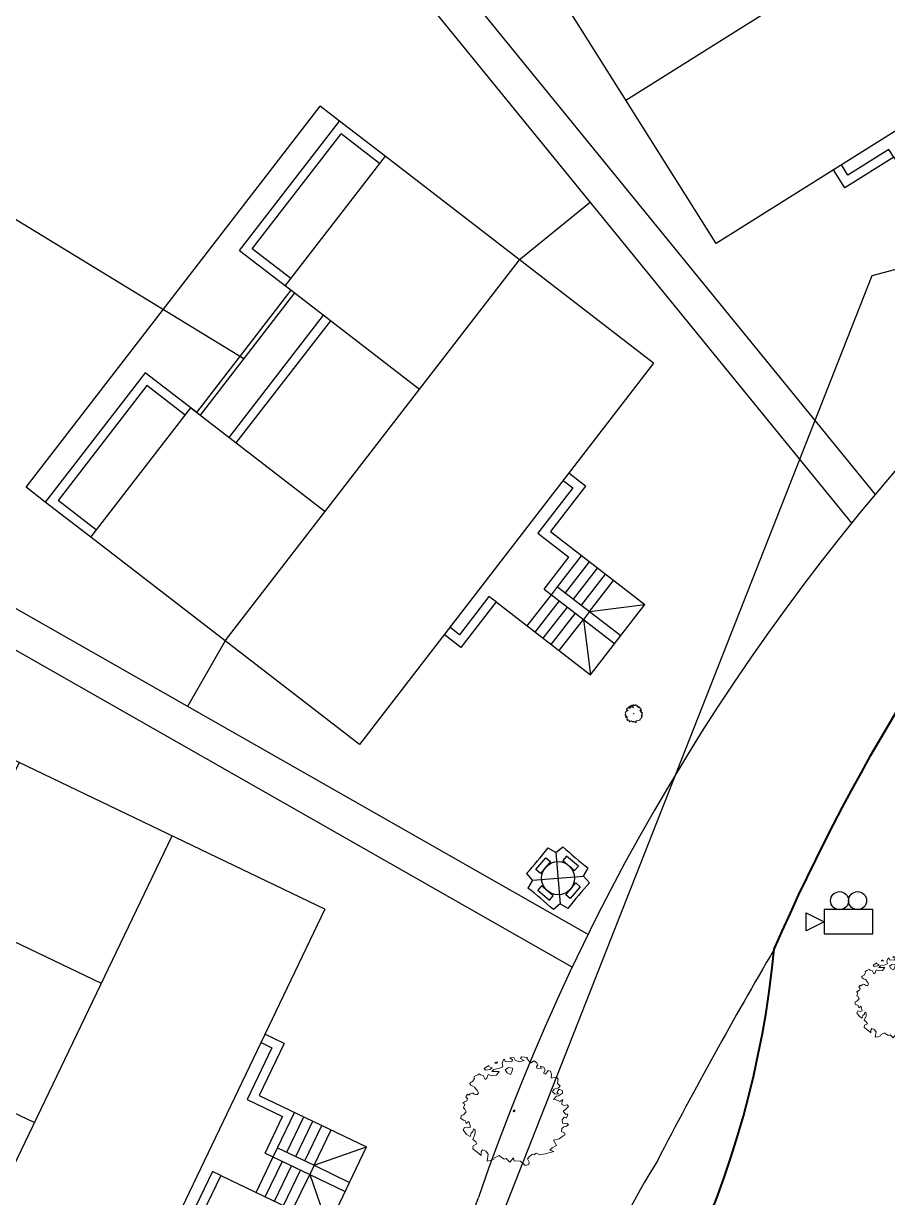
# Model space of a CAD drawing. Extents: x 2080 to 102399, y 2071 to 93424.
# Drawn here: x 84063 to 84919, y 81213 to 82376 of the extents above; entities that cross this region are included whole.
import ezdxf

# ---------------------------------------------------------------- set-up
doc = ezdxf.new("R2010")
doc.units = 0
doc.header["$LTSCALE"] = 20
doc.header["$MEASUREMENT"] = 0
for name, color, linetype, lineweight in [('BUILDING', 4, 'Continuous', 40), ('camera', 11, 'Continuous', 13), ('Mango tree', 96, 'Continuous', 5), ('sappotta', 114, 'Continuous', 5)]:
    doc.layers.add(name, color=color, linetype=linetype, lineweight=lineweight)
for name, color, linetype in [('ELEC', 11, 'Continuous'), ('road', 2, 'Continuous'), ('wall', 13, 'Continuous')]:
    doc.layers.add(name, color=color, linetype=linetype)

# ---------------------------------------------------------------- blocks, each defined once
blk = doc.blocks.new('NEEM')
at = {"layer": 'sappotta', "linetype": 'Continuous'}
for p, q in [((-0.359, 1.043), (-0.396, 1.016)), ((-0.396, 1.016), (-0.345, 1.011)), ((-0.345, 1.011), (-0.34, 1.039)), ((-0.213, 1.092), (-0.242, 1.007)), ((-0.242, 1.007), (-0.23, 0.935)), ((-0.191, 1.099), (-0.213, 1.092)), ((-0.177, 1.048), (-0.191, 1.099)), ((-0.043, 1.039), (-0.177, 1.048)), ((0.003, 1.132), (-0.083, 1.127)), ((-0.083, 1.127), (-0.023, 1.083)), ((-0.023, 1.083), (-0.043, 1.039)), ((0.03, 1.077), (0.003, 1.132)), ((0.114, 1.043), (0.03, 1.077)), ((0.216, 1.072), (0.114, 1.043)), ((0.162, 1.144), (0.142, 1.112)), ((0.142, 1.112), (0.216, 1.072)), ((0.283, 1.13), (0.162, 1.144)), ((0.267, 1.123), (0.283, 1.13)), ((0.351, 1.016), (0.267, 1.123)), ((0.421, 1.063), (0.351, 1.016)), ((0.473, 1.03), (0.421, 1.063)), ((0.472, 0.942), (0.501, 0.982)), ((0.501, 0.982), (0.473, 1.03)), ((-0.783, 0.757), (-0.83, 0.729)), ((-0.749, 0.774), (-0.783, 0.757)), ((-0.717, 0.789), (-0.749, 0.774)), ((-0.689, 0.772), (-0.717, 0.789)), ((-0.638, 0.758), (-0.689, 0.772)), ((-0.598, 0.672), (-0.638, 0.758)), ((-0.517, 0.963), (-0.614, 0.901)), ((-0.614, 0.901), (-0.589, 0.87)), ((-0.589, 0.87), (-0.494, 0.884)), ((-0.533, 0.776), (-0.562, 0.699)), ((-0.452, 0.75), (-0.533, 0.776)), ((-0.521, 0.945), (-0.521, 0.945)), ((-0.449, 0.913), (-0.521, 0.945)), ((-0.494, 0.884), (-0.449, 0.913)), ((-0.415, 0.884), (-0.459, 0.839)), ((-0.459, 0.839), (-0.303, 0.837)), ((-0.361, 0.762), (-0.452, 0.75)), ((-0.32, 0.906), (-0.415, 0.884)), ((-0.303, 0.837), (-0.361, 0.762)), ((-0.23, 0.935), (-0.32, 0.906)), ((-0.108, 0.922), (-0.177, 0.872)), ((-0.177, 0.872), (-0.139, 0.809)), ((-0.139, 0.809), (-0.067, 0.78)), ((-0.027, 0.908), (-0.108, 0.922)), ((-0.067, 0.78), (-0.034, 0.839)), ((-0.034, 0.839), (-0.027, 0.908)), ((0.483, 0.908), (0.472, 0.942)), ((0.581, 0.9), (0.483, 0.908)), ((0.551, 0.95), (0.581, 0.9)), ((0.627, 0.928), (0.551, 0.95)), ((0.616, 0.806), (0.654, 0.87)), ((0.66, 0.788), (0.616, 0.806)), ((0.654, 0.87), (0.627, 0.928)), ((0.715, 0.86), (0.66, 0.788)), ((0.762, 0.844), (0.715, 0.86)), ((0.783, 0.779), (0.762, 0.844)), ((0.776, 0.704), (0.783, 0.779)), ((-0.892, 0.613), (-0.923, 0.594)), ((-0.923, 0.594), (-0.895, 0.555)), ((-0.895, 0.555), (-0.868, 0.54)), ((-0.85, 0.638), (-0.892, 0.613)), ((-0.868, 0.54), (-0.818, 0.517)), ((-0.818, 0.692), (-0.85, 0.638)), ((-0.83, 0.729), (-0.826, 0.714)), ((-0.826, 0.714), (-0.818, 0.692)), ((-0.818, 0.517), (-0.752, 0.44)), ((-0.562, 0.699), (-0.598, 0.672)), ((0.888, 0.723), (0.776, 0.704)), ((0.84, 0.475), (0.934, 0.5)), ((0.924, 0.679), (0.888, 0.723)), ((0.913, 0.591), (0.924, 0.679)), ((0.964, 0.541), (0.913, 0.591)), ((0.934, 0.5), (0.964, 0.541)), ((-0.96, 0.366), (-0.994, 0.31)), ((-0.994, 0.31), (-0.961, 0.275)), ((-0.961, 0.275), (-0.978, 0.229)), ((-0.935, 0.345), (-0.96, 0.366)), ((-0.908, 0.372), (-0.935, 0.345)), ((-0.87, 0.389), (-0.908, 0.372)), ((-0.846, 0.386), (-0.87, 0.389)), ((-0.821, 0.367), (-0.846, 0.386)), ((-0.788, 0.359), (-0.821, 0.367)), ((-0.757, 0.361), (-0.788, 0.359)), ((-0.735, 0.394), (-0.757, 0.361)), ((-0.752, 0.44), (-0.735, 0.394)), ((0.804, 0.415), (0.84, 0.475)), ((0.86, 0.367), (0.804, 0.415)), ((0.829, 0.259), (0.888, 0.326)), ((0.838, 0.262), (0.829, 0.259)), ((0.931, 0.228), (0.838, 0.262)), ((0.933, 0.378), (0.86, 0.367)), ((0.888, 0.326), (0.93, 0.332)), ((0.917, 0.437), (0.904, 0.404)), ((0.904, 0.404), (0.933, 0.378)), ((0.942, 0.471), (0.917, 0.437)), ((0.93, 0.332), (1.018, 0.389)), ((1.014, 0.439), (0.942, 0.471)), ((1.025, 0.259), (0.962, 0.217)), ((0.996, 0.16), (1.025, 0.259)), ((1.018, 0.389), (1.014, 0.439)), ((-1.023, 0.208), (-1.062, 0.182)), ((-1.062, 0.182), (-1.02, 0.162)), ((-1.02, 0.162), (-1.049, 0.084)), ((-1.049, 0.084), (-1.017, 0.059)), ((-0.978, 0.229), (-1.023, 0.208)), ((-1.017, 0.059), (-0.991, -0.002)), ((0.02, 0.041), (-0.009, 0.024)), ((-0.009, 0.024), (0, 0)), ((0, 0), (0.014, 0.011)), ((0.014, 0.011), (0.027, 0.031)), ((0.962, 0.217), (0.931, 0.228)), ((1.046, 0.129), (0.996, 0.16)), ((1.029, 0.011), (1.074, 0.049)), ((1.074, -0.047), (1.029, 0.011)), ((1.109, 0.149), (1.046, 0.129)), ((1.074, 0.049), (1.137, 0.114)), ((1.137, 0.114), (1.109, 0.149)), ((-1.097, -0.077), (-1.098, -0.14)), ((-1.098, -0.14), (-1.044, -0.173)), ((-1.048, -0.062), (-1.097, -0.077)), ((-0.991, -0.002), (-1.048, -0.062)), ((-1.044, -0.173), (-1.007, -0.185)), ((-1.007, -0.185), (-0.992, -0.244)), ((-0.992, -0.244), (-0.937, -0.198)), ((-0.937, -0.198), (-0.93, -0.213)), ((-0.93, -0.213), (-0.902, -0.318)), ((1.007, -0.166), (1.046, -0.114)), ((1.016, -0.234), (1.007, -0.166)), ((1.11, -0.243), (1.016, -0.234)), ((1.046, -0.114), (1.1, -0.129)), ((1.129, -0.047), (1.074, -0.047)), ((1.1, -0.129), (1.129, -0.047)), ((1.137, -0.273), (1.11, -0.243)), ((-1.025, -0.325), (-1.052, -0.378)), ((-1.052, -0.378), (-0.982, -0.471)), ((-0.953, -0.336), (-1.025, -0.325)), ((-0.982, -0.471), (-0.91, -0.516)), ((-0.902, -0.318), (-0.953, -0.336)), ((-0.91, -0.516), (-0.888, -0.446)), ((-0.888, -0.446), (-0.848, -0.411)), ((-0.803, -0.452), (-0.853, -0.576)), ((-0.848, -0.411), (-0.837, -0.355)), ((-0.837, -0.355), (-0.803, -0.383)), ((-0.803, -0.383), (-0.803, -0.452)), ((0.992, -0.411), (1.004, -0.349)), ((1.066, -0.443), (0.992, -0.411)), ((1.004, -0.349), (1.045, -0.311)), ((1.032, -0.503), (1.061, -0.484)), ((1.045, -0.311), (1.083, -0.306)), ((1.061, -0.484), (1.066, -0.443)), ((1.083, -0.306), (1.137, -0.273)), ((-0.853, -0.576), (-0.797, -0.619)), ((-0.844, -0.71), (-0.852, -0.77)), ((-0.766, -0.668), (-0.844, -0.71)), ((-0.797, -0.619), (-0.766, -0.668)), ((0.797, -0.747), (0.887, -0.704)), ((0.826, -0.591), (0.943, -0.565)), ((0.887, -0.704), (0.826, -0.591)), ((0.943, -0.565), (1.032, -0.503)), ((-0.852, -0.77), (-0.758, -0.838)), ((-0.758, -0.838), (-0.675, -0.912)), ((-0.676, -0.836), (-0.649, -0.791)), ((-0.675, -0.912), (-0.676, -0.836)), ((-0.649, -0.791), (-0.582, -0.82)), ((-0.582, -0.82), (-0.534, -0.881)), ((-0.534, -0.881), (-0.554, -1.025)), ((-0.413, -0.988), (-0.401, -0.955)), ((-0.401, -0.955), (-0.302, -0.907)), ((-0.302, -0.907), (-0.286, -0.926)), ((-0.286, -0.926), (-0.197, -0.986)), ((-0.197, -0.986), (-0.157, -0.969)), ((-0.157, -0.969), (-0.078, -1.049)), ((-0.078, -1.049), (-0.006, -0.96)), ((-0.006, -0.96), (0.006, -1.017)), ((0.287, -0.982), (0.327, -0.932)), ((0.327, -0.932), (0.391, -0.879)), ((0.391, -0.879), (0.423, -0.897)), ((0.423, -0.897), (0.47, -0.86)), ((0.47, -0.86), (0.543, -0.896)), ((0.543, -0.896), (0.652, -0.871)), ((0.652, -0.871), (0.68, -0.867)), ((0.68, -0.867), (0.834, -0.828)), ((0.751, -0.797), (0.797, -0.747)), ((0.834, -0.828), (0.751, -0.797)), ((-0.554, -1.025), (-0.486, -1.015)), ((-0.486, -1.015), (-0.413, -0.988)), ((0.006, -1.017), (0.139, -1.026)), ((0.139, -1.026), (0.236, -1.115)), ((0.236, -1.115), (0.314, -1.096)), ((0.324, -1.046), (0.287, -0.982)), ((0.314, -1.096), (0.324, -1.046))]:
    blk.add_line(p, q, dxfattribs=at)
blk = doc.blocks.new('A$C2E3D03D7')
at = {"layer": 'ELEC', "linetype": 'Continuous', "ltscale": 0.5}
for p, q in [((30.6, 56), (23.4, 61.2)), ((30.6, 56), (37.8, 61.2)), ((30.6, 56), (30.6, 5.2)), ((5.2, 30.6), (0, 37.8)), ((56, 30.6), (61.2, 37.8)), ((5.2, 30.6), (0, 23.4)), ((5.2, 30.6), (56, 30.6)), ((56, 30.6), (61.2, 23.4)), ((30.6, 5.2), (23.4, 0)), ((30.6, 5.2), (37.8, 0))]:
    blk.add_line(p, q, dxfattribs=at)
for points in [[(9.5, 40.9), (20.3, 51.7), (24.4, 47.6), (13.6, 36.8)], [(51.7, 40.9), (40.9, 51.7), (36.8, 47.6), (47.6, 36.8)], [(9.5, 20.3), (20.3, 9.5), (24.4, 13.6), (13.6, 24.4)], [(51.7, 20.3), (40.9, 9.5), (36.8, 13.6), (47.6, 24.4)]]:
    blk.add_lwpolyline(points, close=True, dxfattribs=at)
blk.add_circle((30.6, 30.6), 16.4, dxfattribs=at)
for centre, start, end in [((-373.6, 434.8), 313.2624, 316.7376), ((434.8, 434.8), 223.2624, 226.7376), ((-373.6, -373.6), 43.2624, 46.7376), ((434.8, -373.6), 133.2624, 136.7376)]:
    blk.add_arc(centre, 545.1, start, end, dxfattribs=at)
blk = doc.blocks.new('A$C22A82026')
at = {"layer": 'ELEC', "ltscale": 0.5}
blk.add_lwpolyline([(-10.21, -0.29), (-19.21, -4.79), (-19.21, 4.21), (-10.21, -0.29)], dxfattribs=at)
blk.add_lwpolyline([(-10.21, 5.71), (-10.21, -6.29), (13.79, -6.29), (13.79, 5.71)], close=True, dxfattribs=at)
blk = doc.blocks.new('A$C265A360F')
at = {"layer": 'ELEC', "ltscale": 0.5}
for centre in [(33.1, 20.9), (50.9, 20.9)]:
    blk.add_circle(centre, 8.94, dxfattribs=at)
at = {"layer": 'ELEC', "ltscale": 0.5, "xscale": 2, "yscale": 2, "zscale": 2}
blk.add_blockref('A$C22A82026', (38.4, 0.6), dxfattribs=at)
blk = doc.blocks.new('A$C5F427F23')
for p, q in [((-440.2, 145.1), (-440.2, 169.1)), ((-440.2, 169.1), (36.8, 169.1)), ((36.8, 145.1), (36.8, 169.1)), ((-440.2, 88.1), (-440.2, 145.1)), ((-278.2, 145.1), (-440.2, 145.1)), ((-278.2, 80.6), (-278.2, 145.1)), ((-125.2, 145.1), (-125.2, 80.6)), ((-125.2, 145.1), (36.8, 145.1)), ((36.8, 88.1), (36.8, 145.1)), ((-431.2, 88.1), (-431.2, 136.1)), ((-287.2, 136.1), (-431.2, 136.1)), ((-287.2, 88.1), (-287.2, 136.1)), ((-116.2, 136.1), (27.8, 136.1)), ((-116.2, 88.1), (-116.2, 136.1)), ((27.8, 88.1), (27.8, 136.1)), ((-278.2, 80.6), (-125.2, 80.6)), ((-278.2, 76.1), (-125.2, 76.1))]:
    blk.add_line(p, q)
at = {"color": 9}
for p, q in [((-302.7, -268.9), (-302.7, -247.9)), ((-293.7, -259.9), (-293.7, -247.9)), ((-109.7, -247.9), (-109.7, -259.9)), ((-100.7, -268.9), (-100.7, -247.9)), ((-245.7, -259.9), (-293.7, -259.9)), ((-245.7, -268.9), (-245.7, -259.9)), ((-109.7, -259.9), (-166.7, -259.9)), ((-166.7, -259.9), (-166.7, -298.9)), ((-245.7, -268.9), (-302.7, -268.9)), ((-245.7, -268.9), (-245.7, -386.9)), ((-100.7, -268.9), (-157.7, -268.9)), ((-157.7, -268.9), (-157.7, -386.9)), ((-206.7, -298.9), (-166.7, -298.9)), ((-206.7, -298.9), (-206.7, -347.9)), ((-245.7, -307.9), (-206.7, -307.9)), ((-206.7, -307.9), (-196.7, -307.9)), ((-196.7, -307.9), (-157.7, -307.9)), ((-196.7, -307.9), (-196.7, -347.9)), ((-245.7, -317.9), (-206.7, -317.9)), ((-196.7, -317.9), (-157.7, -317.9)), ((-245.7, -327.9), (-206.7, -327.9)), ((-196.7, -327.9), (-157.7, -327.9)), ((-245.7, -337.9), (-206.7, -337.9)), ((-245.7, -347.9), (-206.7, -347.9)), ((-206.7, -347.9), (-245.7, -386.9)), ((-206.7, -347.9), (-206.7, -386.9)), ((-196.7, -347.9), (-206.7, -347.9)), ((-196.7, -337.9), (-157.7, -337.9)), ((-196.7, -347.9), (-157.7, -347.9)), ((-196.7, -347.9), (-196.7, -386.9)), ((-196.7, -347.9), (-157.7, -386.9)), ((-245.7, -386.9), (-157.7, -386.9))]:
    blk.add_line(p, q, dxfattribs=at)
at = {"layer": 'wall', "color": 2}
for p, q in [((-440.2, -247.9), (-440.2, 88.1)), ((-440.2, 88.1), (-278.2, 88.1)), ((-278.2, 88.1), (-278.2, -79.9)), ((-125.2, 88.1), (-125.2, -79.9)), ((36.8, 88.1), (-125.2, 88.1)), ((36.8, -247.9), (36.8, 88.1)), ((-278.2, 40.1), (-125.2, 40.1)), ((-278.2, 31.1), (-125.2, 31.1)), ((-440.2, -79.9), (36.8, -79.9)), ((36.8, -247.9), (-440.2, -247.9))]:
    blk.add_line(p, q, dxfattribs=at)

msp = doc.modelspace()

# ---------------------------------------------------------------- linework, layer by layer
at = {"ltscale": 0.5}
for p, q in [((84281.336, 82044.006), (83946.779, 82247.998)), ((84554.123, 82142.116), (84624.481, 82199.407, -0.621)), ((84262.683, 81764.5), (84225.61, 81699.449, 0.037))]:
    msp.add_line(p, q, dxfattribs=at)
msp.add_lwpolyline([(84488.225, 81071.259), (85405.877, 81002.966), (85343.679, 82242.82), (84903.117, 82126.2), (84488.225, 81071.259)], dxfattribs=at)
msp.add_arc((83836.312, 81553.163), 974.887, 315.012383, 354.450326, dxfattribs=at)
at = {"layer": 'BUILDING', "linetype": 'Continuous', "ltscale": 0.5}
msp.add_lwpolyline([(84743.292, 80612.116), (84729.56, 80404.017, -0.07648293), (84624.605, 80411.754, -0.13907994), (84546.122, 80458.624, -0.32534732), (84525.81, 80863.963, 0.17379938), (84806.629, 81458.883, -0.07660386), (85138.531, 81985.206, -0.83036752)], format="xyb", dxfattribs=at)
at = {"layer": 'road', "linetype": 'Continuous', "ltscale": 0.5}
for p, q in [((84906.847, 81909.647, -1.096), (84320.179, 82630.138)), ((84883.847, 81880.878, -1.105), (84287.654, 82613.067, 0.009)), ((84622.134, 81473.468, 0.098), (83823.803, 81928.439, -0.024)), ((84606.422, 81440.987, 0.098), (83810.646, 81894.502, -0.023))]:
    msp.add_line(p, q, dxfattribs=at)
for centre, radius, start, end in [((86585.225, 80503.814, 0.1), 2189.51, 110.931783, 161.107381), ((88911.495, 79053.896), 4757.508, 149.634527, 152.518894), ((85510.123, 80748.687, 0.1), 960.138, 148.575613, 156.419599), ((82405.31, 82028.327), 2260.601, 333.414167, 338.852459)]:
    msp.add_arc(centre, radius, start, end, dxfattribs=at)

# ---------------------------------------------------------------- block references
at = {"ltscale": 0.5}
for p, rotation in [((84989.666, 82602.341), 32.17303213300346), ((84468.397, 82161.816), 52.34105610297133), ((84122.215, 81572.522), 64.36871860041542)]:
    msp.add_blockref('A$C5F427F23', p, dxfattribs=dict(at, rotation=rotation))
at = {"layer": 'camera', "ltscale": 0.5}
msp.add_blockref('A$C265A360F', (84838.213, 81486.044), dxfattribs=at)
at = {"layer": 'ELEC', "linetype": 'Continuous', "ltscale": 0.5, "rotation": 4.838476962189209}
msp.add_blockref('A$C2E3D03D7', (84564.585, 81496.186), dxfattribs=at)
at = {"layer": 'Mango tree', "linetype": 'Continuous'}
for p, xscale, yscale, zscale in [((84667.311, 81692.164, 0), 7.767267608287511, 7.767267608287511, 7.767267608287511), ((84927.198, 81409.682, -0.001), 36.98728427122114, 36.98728427122114, 36.98728427122114), ((84548.584, 81297.677), 47.59151006992033, 47.59151006992033, 47.59151006992033)]:
    msp.add_blockref('NEEM', p, dxfattribs=dict(at, xscale=xscale, yscale=yscale, zscale=zscale))

doc.saveas('drawing.dxf')
